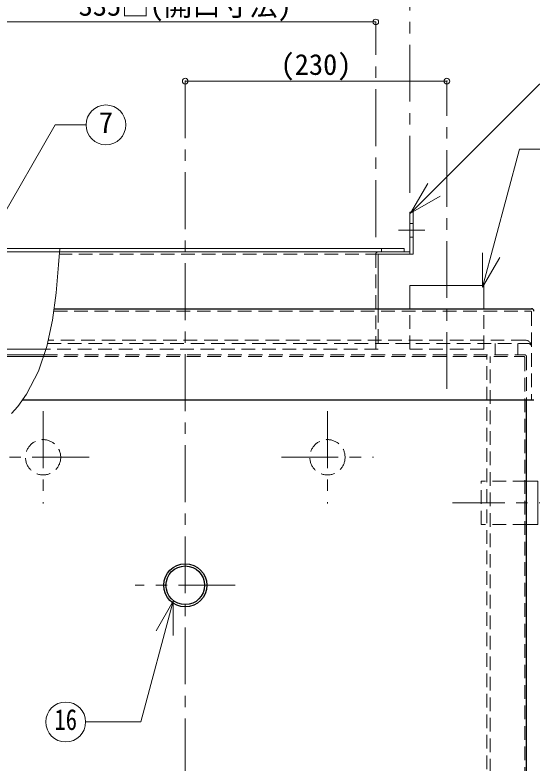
# Model space of a CAD drawing. Units: millimetres at full size, sheet at 1:10; details may follow other scales. Extents: x -2123 to 1927, y -1358 to 1452.
# Drawn here: x -1698 to -1243, y -492 to 165 of the extents above; entities that cross this region are included whole.
import ezdxf
from ezdxf.enums import TextEntityAlignment as Align

# ---------------------------------------------------------------- set-up
doc = ezdxf.new("R2010")
doc.units = ezdxf.units.MM
doc.header["$LTSCALE"] = 10
doc.header["$PDMODE"] = 32
doc.header["$PDSIZE"] = 5
doc.linetypes.add('CHAIN1', pattern=[8, 5, -1, 1, -1])
doc.linetypes.add('DASHED1', pattern=[1.8, 1.2, -0.6])
doc.layers.add('0-0', color=7, linetype='Continuous', lineweight=18)
doc.styles.add('ＭＳ ゴシック', font='')
doc.styles.get('ＭＳ ゴシック').set_extended_font_data('MS Gothic')

msp = doc.modelspace()

# ---------------------------------------------------------------- linework, layer by layer
at = {"layer": '0-0', "color": 4, "linetype": 'CHAIN1', "lineweight": 9}
for p, q in [((-1350.3, 8.91), (-1350.3, 208.91)), ((-1380.3, -30.09), (-1380.3, 158.91)), ((-1547.8, 106.91), (-1547.8, -900.59)), ((-1317.8, -163.59), (-1317.8, 106.91)), ((-1360.3, -24.09), (-1337.3, -24.09)), ((-1672.8, -183.09), (-1672.8, -264.09)), ((-1422.8, -183.09), (-1422.8, -264.09)), ((-1632.3, -223.59), (-1713.3, -223.59)), ((-1463.3, -223.59), (-1382.3, -223.59)), ((-946.8, -263.59), (-1312.8, -263.59)), ((-1503.8, -336.09), (-1591.8, -336.09))]:
    msp.add_line(p, q, dxfattribs=at)
at = {"layer": '0-0', "color": 4, "lineweight": 9}
for p, q in [((-1715.3, 158.91), (-1380.3, 158.91)), ((-1547.8, 106.91), (-1317.8, 106.91)), ((-1350.3, -8.09), (-1350.3, -43.09)), ((-1347.3, -8.09), (-1350.3, -8.09)), ((-1347.3, -8.09), (-1347.3, -45.09)), ((-1658.13, -40.09), (-1720.3, -40.09)), ((-1658.34, -43.09), (-1717.3, -43.09)), ((-1350.3, -45.09), (-1347.3, -45.09)), ((-1350.3, -93.09), (-1350.3, -72.59)), ((-1285.3, -72.59), (-1350.3, -72.59)), ((-1285.3, -93.09), (-1285.3, -72.59)), ((-1670.32, -128.59), (-1715.3, -128.59)), ((-1812.8, -133.59), (-1672.02, -133.59)), ((-1812.8, -135.09), (-1672.52, -135.09))]:
    msp.add_line(p, q, dxfattribs=at)
at = {"layer": '0-0'}
for p, q in [((-1725.39, -41.02), (-1662.17, 68.5)), ((-1662.17, 68.5), (-1635.04, 68.5)), ((-1349.64, -9.05), (-1334.64, 16.93)), ((-1349.64, -9.05), (-1323.66, 5.95)), ((-1350.3, -43.09), (-1658.34, -43.09)), ((-1355.3, -40.09), (-1658.13, -40.09)), ((-1377.3, -45.09), (-1350.3, -45.09)), ((-1355.3, -40.09), (-1355.3, -43.09)), ((-1350.3, -43.09), (-1350.3, -45.09)), ((-1286.38, -74.07), (-1286.38, -44.07)), ((-1378.3, -46.09), (-1378.3, -93.09)), ((-1286.38, -74.07), (-1271.38, -48.09)), ((-1237.8, -282.59), (-1247.8, -282.59)), ((-1558.35, -350.17), (-1573.35, -376.15)), ((-1558.35, -350.17), (-1558.35, -380.17))]:
    msp.add_line(p, q, dxfattribs=at)
at = {"layer": '0-0', "color": 4, "linetype": 'DASHED1', "lineweight": 9}
for p, q in [((-1350.3, -18.09), (-1347.3, -18.09)), ((-1350.3, -30.09), (-1347.3, -30.09)), ((-1377.3, -45.09), (-1658.49, -45.09)), ((-1380.3, -45.09), (-1380.3, -128.59)), ((-1375.3, -40.09), (-1375.3, -43.09)), ((-1378.3, -93.09), (-1378.3, -128.59)), ((-1285.3, -128.59), (-1285.3, -93.09)), ((-1275.3, -133.59), (-1275.3, -123.59)), ((-1378.3, -128.59), (-1670.32, -128.59)), ((-1287.8, -282.59), (-1287.8, -244.59)), ((-1247.8, -244.59), (-1287.8, -244.59)), ((-1247.8, -282.59), (-1287.8, -282.59))]:
    msp.add_line(p, q, dxfattribs=at)
at = {"layer": '0-0', "linetype": 'DASHED1'}
for p, q in [((-1663.48, -95.09), (-1244.3, -95.09)), ((-1243.3, -96.09), (-1243.3, -173.09)), ((-1668.96, -123.59), (-1246.3, -123.59)), ((-1249.3, -120.59), (-1668.31, -120.59)), ((-1255.3, -133.59), (-1255.3, -123.59)), ((-1672.52, -135.09), (-1250.05, -135.09)), ((-1672.02, -133.59), (-1249.3, -133.59)), ((-1282.8, -785.59), (-1282.8, -133.59)), ((-1279.8, -788.59), (-1279.8, -135.09)), ((-1249.3, -135.84), (-1249.3, -820.34)), ((-1247.8, -135.09), (-1247.8, -173.09))]:
    msp.add_line(p, q, dxfattribs=at)
at = {"layer": '0-0', "color": 5, "lineweight": 25}
for p, q in [((-1663.21, -93.09), (-1243.3, -93.09)), ((-1690.92, -173.09), (-1241.3, -173.09)), ((-1247.8, -821.09), (-1247.8, -173.09))]:
    msp.add_line(p, q, dxfattribs=at)
at = {"layer": '0-0'}
for points in [[(-1349.64, -9.05), (-1236.31, 104.28), (-1189.99, 104.28)], [(-1286.38, -74.07), (-1253.88, 47.23), (-1207.4, 47.23)], [(-1658.13, -40.09), (-1659.16, -54.48), (-1661.33, -79.1), (-1664.56, -103.14), (-1669.53, -126.23), (-1676.9, -148.01), (-1687.34, -168.12), (-1695.08, -178.87), (-1700.62, -185.26)], [(-1237.8, -282.59), (-1237.8, -244.59), (-1247.8, -244.59)], [(-1558.35, -350.17), (-1586.76, -456.2), (-1635.4, -456.2)]]:
    msp.add_lwpolyline(points, dxfattribs=at)
at = {"layer": '0-0', "color": 4, "linetype": 'DASHED1', "lineweight": 9}
msp.add_lwpolyline([(-1285.3, -128.59), (-1350.3, -128.59), (-1350.3, -93.09)], dxfattribs=at)
at = {"layer": '0-0'}
for centre in [(-1617.54, 68.5), (-1652.9, -456.2)]:
    msp.add_circle(centre, 17.5, dxfattribs=at)
at = {"layer": '0-0', "color": 4, "linetype": 'DASHED1', "lineweight": 9}
for centre in [(-1672.8, -223.59), (-1422.8, -223.59)]:
    msp.add_circle(centre, 15.5, dxfattribs=at)
at = {"layer": '0-0', "color": 5, "lineweight": 25}
for radius in [19, 17]:
    msp.add_circle((-1547.8, -336.09), radius, dxfattribs=at)
at = {"layer": '0-0', "color": 4, "linetype": 'DASHED1', "lineweight": 9}
msp.add_arc((-1378.3, -45.09), 2, 90, 180, dxfattribs=at)
at = {"layer": '0-0'}
msp.add_arc((-1377.3, -46.09), 1, 90, 180, dxfattribs=at)
at = {"layer": '0-0', "linetype": 'DASHED1'}
for centre, radius in [((-1244.3, -96.09), 1), ((-1249.3, -126.59), 6), ((-1246.3, -126.59), 3), ((-1250.05, -135.84), 0.75), ((-1249.3, -135.09), 1.5)]:
    msp.add_arc(centre, radius, 0, 90, dxfattribs=at)
at = {"layer": '0-0', "color": 5, "lineweight": 25}
msp.add_arc((-1243.3, -95.09), 2, 0, 90, dxfattribs=at)
at = {"layer": '0-0', "color": 1}
for p in [(-1380.3, 158.91), (-1547.8, 106.91), (-1317.8, 106.91)]:
    msp.add_point(p, dxfattribs=at)

# ---------------------------------------------------------------- texts
at = {"layer": '0-0', "style": 'ＭＳ ゴシック'}
for s, p in [('335□(開口寸法)', (-1641.55, 158.91)), ('(230)', (-1464.05, 106.91)), ('7', (-1623.79, 56))]:
    msp.add_text(s, height=18.33, dxfattribs=at).set_placement(p, align=Align.BOTTOM_LEFT)
at = {"layer": '0-0', "style": 'ＭＳ ゴシック', "width": 0.8}
msp.add_text('16', height=18.33, dxfattribs=at).set_placement((-1662.9, -468.7), align=Align.BOTTOM_LEFT)

doc.saveas('drawing.dxf')
